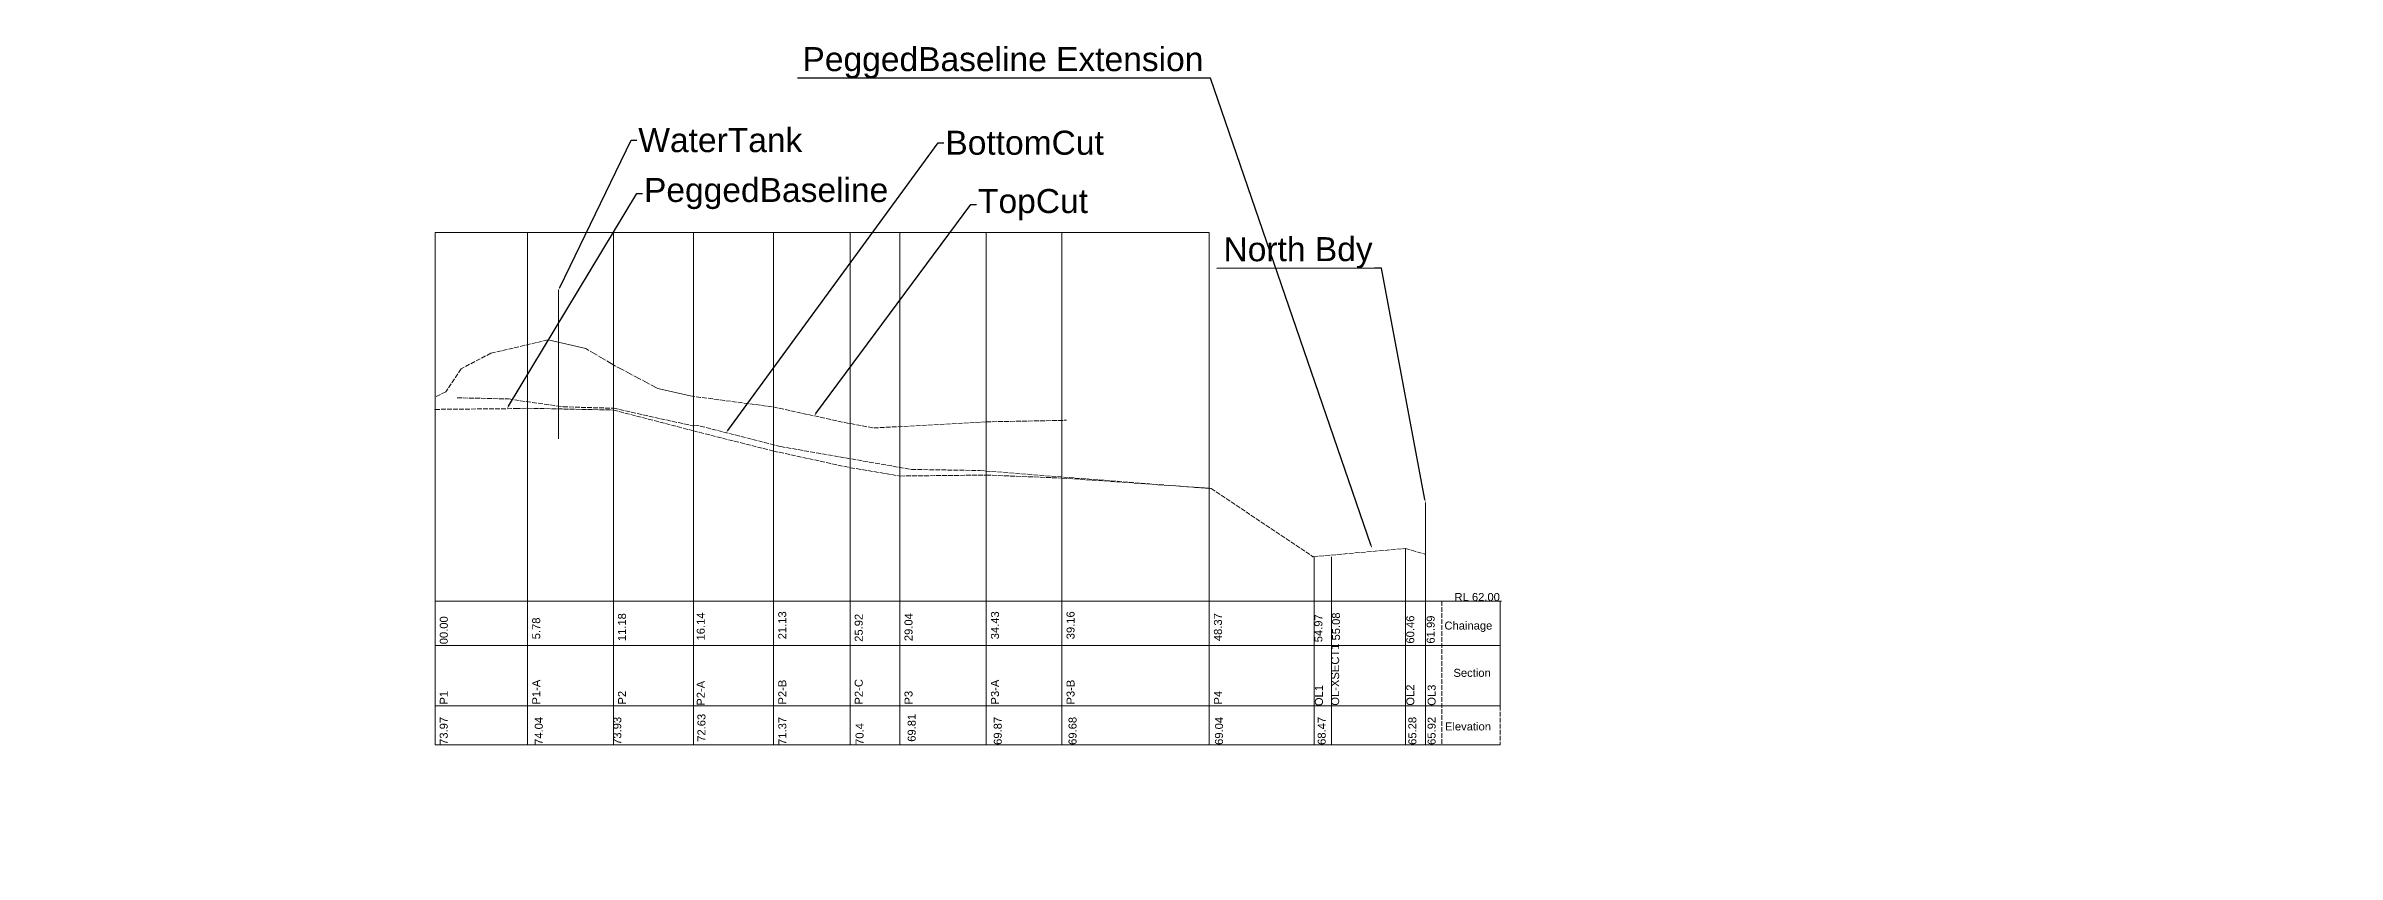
# Model space of a CAD drawing. Header units: millimetres. Extents: x -20594 to 247192, y 0 to 159211.
# Drawn here: x 104029 to 247192, y 108725 to 159211 of the extents above; entities that cross this region are included whole.
import ezdxf
from ezdxf import colors
from ezdxf.entities.mleader import LeaderData, LeaderLine
from ezdxf.math import Vec2, Vec3

# ---------------------------------------------------------------- set-up
doc = ezdxf.new("R2010")
doc.units = ezdxf.units.MM
doc.header["$PDMODE"] = 35
doc.header["$PDSIZE"] = 10
doc.linetypes.add('ACAD_ISO02W100', pattern=[15, 12, -3])
doc.linetypes.add('DASHED2', pattern=[0.3, 0.25, -0.05])
doc.layers.add('VIEWPORTS', color=7, linetype='Continuous')
doc.styles.add('MtXpl_arial_ttf_shx', font='arial.ttf.shx')
doc.styles.get("Standard").update_dxf_attribs({"font": 'arial.ttf'})

msp = doc.modelspace()

# ---------------------------------------------------------------- linework, layer by layer
at = {"color": 7, "linetype": 'Continuous', "lineweight": 0}
for p, q in [((128350.579, 147549.109), (128352.634, 115549.673)), ((128350.579, 147549.109), (176723.57, 147549.109)), ((134127.423, 147549.109), (134127.465, 115549.772)), ((139489.15, 147549.109), (139489.15, 115549.864)), ((144494.346, 147549.109), (144494.346, 115549.95)), ((149484.163, 147549.109), (149500.06, 115550.036)), ((154279.965, 147549.109), (154279.965, 115550.118)), ((157390.436, 147549.109), (157390.436, 115550.171)), ((162791.151, 147549.109), (162791.151, 115550.264)), ((167514.364, 147549.109), (167514.456, 115550.345)), ((137770.811, 140305.018), (135412.702, 140845.088)), ((144289.365, 137344.63), (142274.4, 137804.691)), ((128352.006, 124534.529), (194972.882, 124534.529)), ((128352.212, 121761.436), (194900.133, 121766.058))]:
    msp.add_line(p, q, dxfattribs=at)
at = {"lineweight": 0, "ltscale": 800}
for p, q in [((176723.57, 147549.109), (176723.57, 131573.876)), ((176723.57, 131573.876), (176723.845, 115550.503)), ((190223.57, 127454.529), (190223.57, 130691.754)), ((188977.57, 127814.529), (188977.781, 115550.714)), ((190223.57, 127454.529), (190223.774, 115550.735)), ((183278.809, 127304.529), (183278.809, 115550.616)), ((184355.709, 126173.732), (184355.892, 115550.634)), ((184355.85, 115550.634), (184355.85, 127304.529))]:
    msp.add_line(p, q, dxfattribs=at)
at = {"color": 7, "linetype": 'DASHED2', "lineweight": 0, "ltscale": 2000}
for p, q in [((139509.038, 139274.883), (137770.811, 140305.018)), ((142274.4, 137804.691), (139509.038, 139274.883))]:
    msp.add_line(p, q, dxfattribs=at)
at = {"linetype": 'ACAD_ISO02W100', "lineweight": 0, "ltscale": 1250}
msp.add_line((194900.133, 124534.529), (194900.133, 117997.265), dxfattribs=at)
at = {"color": 7, "linetype": 'Continuous', "lineweight": 0, "ltscale": 1000}
for p, q in [((128352.507, 117996.327), (194900.133, 117997.47)), ((128352.507, 115549.673), (194900.133, 115550.816))]:
    msp.add_line(p, q, dxfattribs=at)
at = {"color": 7, "linetype": 'ACAD_ISO02W100', "lineweight": 0, "ltscale": 25}
for points in [[(135412.702, 140845.088), (131840.035, 140014.98), (129970.79, 139044.853), (129020.666, 137594.663), (128350.579, 137281.622)], [(128350.579, 136504.521), (133376.366, 136554.527), (134127.423, 136574.53), (139489.15, 136464.515), (144494.346, 135164.345), (149484.163, 133904.18), (154279.965, 132864.044), (157390.436, 132343.976), (162791.151, 132403.984), (167514.364, 132213.959), (176723.57, 131573.876)], [(129731.579, 137231.348), (132931.178, 137154.606), (136348.625, 136664.541)], [(136348.625, 136664.541), (139508.912, 136574.53), (144458.232, 135474.386)], [(144289.365, 137344.63), (149484.163, 136654.54), (153934.739, 135684.413), (155759.613, 135344.369), (162791.083, 135724.419), (167794.222, 135824.432)], [(149933.799, 134184.217), (144751.302, 135504.39), (144458.707, 135470.308)], [(149933.799, 134184.217), (158113.974, 132754.03), (162369.058, 132685.574), (176832.61, 131553.873)], [(194900.133, 117996.327), (194900.133, 115549.673)]]:
    msp.add_lwpolyline(points, dxfattribs=at)
at = {"color": 6, "linetype": 'ACAD_ISO02W100', "lineweight": 0, "ltscale": 25}
msp.add_lwpolyline([(176832.61, 131553.873), (183200.57, 127304.529), (188977.57, 127814.529), (190223.57, 127454.529)], dxfattribs=at)
at = {"linetype": 'ACAD_ISO02W100', "lineweight": 0, "ltscale": 25}
msp.add_lwpolyline([(191246.832, 124534.529), (191246.986, 115550.753)], dxfattribs=at)
at = {"linetype": 'ACAD_ISO02W100', "lineweight": 0, "ltscale": 1250}
msp.add_point((128351.444, 136504.529), dxfattribs=at)
msp.add_point((128351.444, 136504.529), dxfattribs=at)
at = {"linetype": 'ACAD_ISO02W100', "lineweight": 0, "ltscale": 800}
for p in [(176723.57, 131562.405), (176723.57, 131562.405), (188977.57, 127814.529), (190223.57, 127454.529), (183200.57, 127304.529)]:
    msp.add_point(p, dxfattribs=at)
at = {"lineweight": 0, "ltscale": 800}
msp.add_point((176723.57, 131554.529), dxfattribs=at)
at = {"layer": 'VIEWPORTS', "color": 7, "linetype": 'ACAD_ISO02W100', "lineweight": 0}
msp.add_line((136062.858, 143963.97), (136062.858, 134658.542), dxfattribs=at)

# ---------------------------------------------------------------- texts
at = {"linetype": 'ACAD_ISO02W100', "lineweight": 0}
for s, p in [('RL 62.00', (192043.721, 124534.529)), ('Chainage', (191415.079, 122751.494)), ('Section', (191976.6, 119800.385)), ('Elevation', (191447.554, 116452.732))]:
    msp.add_text(s, height=500, dxfattribs=at).set_placement(p)
for s, p in [('P1               00.00', (129142.474, 118070.099)), ('P1-A             5.78', (134916.699, 118070.099)), ('P2                11.18', (140278.426, 118070.099)), ('P2-A             16.14', (145198.146, 117996.608)), ('P2-B             21.13', (150290.035, 118070.099)), ('P2-C            25.92', (155069.241, 118070.099)), ('P3                29.04', (158179.712, 118070.099)), ('P3-A             34.43', (163580.428, 118070.099)), ('P3-B             39.16', (168303.64, 118070.099)), ('P4                48.37', (177512.846, 118070.099)), ('                     54.97', (183789.109, 117882.879)), ('                     55.08', (184888.463, 117997.298)), ('                    60.46', (189530.807, 117997.359)), ('                    61.99', (190804.975, 117997.399)), ('OL-XSECT1', (184833.985, 117997.289)), ('OL1', (183820.419, 117970.623)), ('OL2', (189532.286, 117997.367)), ('OL3', (190863.269, 117992.585)), (' 72.63', (145240.68, 115549.959)), (' 69.81', (158377.539, 115550.18)), ('73.97', (129139.816, 115549.678)), ('74.04', (135076.482, 115549.78)), ('73.93', (139982.329, 115549.864)), ('71.37', (150296.354, 115550.041)), ('70.4', (155120.77, 115550.124)), ('69.87', (163754.43, 115550.272)), ('69.68', (168428.421, 115550.352)), ('69.04', (177577.578, 115550.51)), ('68.47', (183994.574, 115550.62)), ('65.28', (189660.244, 115550.717)), ('65.92', (190862.64, 115550.738))]:
    msp.add_text(s, height=500, rotation=90, dxfattribs=at).set_placement(p)

# ---------------------------------------------------------------- leaders
at = {"color": 7, "linetype": 'Continuous', "lineweight": 0, "ltscale": 1000}
ml = msp.add_multileader_mtext('Standard', dxfattribs=at)
ml.set_content('PeggedBaseline Extension', color=7, style='MtXpl_arial_ttf_shx')
ml.set_leader_properties()
ml.build(insert=Vec2(0, 0))
ml.multileader.update_dxf_attribs({"text_right_attachment_type": 6, "dogleg_length": 72, "arrow_head_size": 180.024})
ctx = ml.context
ctx.base_point, ctx.char_height, ctx.arrow_head_size, ctx.landing_gap_size, ctx.plane_origin = Vec3(151360.722, 158163.867), 1500.19619, 180.024, 90.012, Vec3(153158.825, 119265.005)
ctx.right_attachment, ctx.text_align_type = 6, 2
notes = []
notes.append((ctx, [(0, (1, 1, 0), (176802.412, 157196.312), (-1, 0), 360.047, [(0, [(186904.097, 127814.494)], 0, [])])]))
ctx.mtext.insert, ctx.mtext.alignment, ctx.mtext.flow_direction = Vec3(176352.353, 159131.422), 3, 5
ml = msp.add_multileader_mtext('Standard', dxfattribs=at)
ml.set_content('WaterTank', color=7, style='MtXpl_arial_ttf_shx')
ml.set_leader_properties()
ml.build(insert=Vec2(0, 0))
ml.multileader.update_dxf_attribs({"text_right_attachment_type": 6, "dogleg_length": 72, "arrow_head_size": 180.024})
ctx = ml.context
ctx.base_point, ctx.char_height, ctx.arrow_head_size, ctx.landing_gap_size, ctx.plane_origin = Vec3(140957.932, 153310.828), 1500.1962, 180.024, 90.012, Vec3(126622.885, 143528.775)
ctx.right_attachment = 6
notes.append((ctx, [(1, (1, 1, 0), (140597.885, 153310.828), (1, 0), 360.047, [(0, [(136062.858, 143963.97)], 0, [])])]))
ctx.mtext.insert, ctx.mtext.flow_direction = Vec3(141047.944, 154073.206), 5
ml = msp.add_multileader_mtext('Standard', dxfattribs=at)
ml.set_content('BottomCut', color=7, style='MtXpl_arial_ttf_shx')
ml.set_leader_properties()
ml.build(insert=Vec2(0, 0))
ml.multileader.update_dxf_attribs({"text_right_attachment_type": 6, "dogleg_length": 72, "arrow_head_size": 180.024})
ctx = ml.context
ctx.base_point, ctx.char_height, ctx.arrow_head_size, ctx.landing_gap_size, ctx.plane_origin = Vec3(160142.24, 153148.833), 1500.1962, 180.024, 90.012, Vec3(122962.852, 132760.363)
ctx.right_attachment = 6
notes.append((ctx, [(1, (1, 1, 0), (159782.193, 153148.833), (1, 0), 360.047, [(0, [(146533.691, 135050.35)], 0, [])])]))
ctx.mtext.insert, ctx.mtext.flow_direction = Vec3(160232.252, 153911.723), 5
ml = msp.add_multileader_mtext('Standard', dxfattribs=at)
ml.set_content('PeggedBaseline', color=7, style='MtXpl_arial_ttf_shx')
ml.set_leader_properties()
ml.build(insert=Vec2(0, 0))
ml.multileader.update_dxf_attribs({"text_right_attachment_type": 6, "dogleg_length": 72, "arrow_head_size": 180.024})
ctx = ml.context
ctx.base_point, ctx.char_height, ctx.arrow_head_size, ctx.landing_gap_size, ctx.plane_origin = Vec3(141312.929, 149991.874), 1500.19619, 180.024, 90.012, Vec3(126345.033, 137894.255)
ctx.right_attachment = 6
notes.append((ctx, [(1, (1, 1, 0), (140952.882, 149991.874), (1, 0), 360.047, [(0, [(132842.919, 136549.219)], 0, [])])]))
ctx.mtext.insert, ctx.mtext.flow_direction = Vec3(141402.941, 150959.429), 5
ml = msp.add_multileader_mtext('Standard', dxfattribs=at)
ml.set_content('TopCut', color=7, style='MtXpl_arial_ttf_shx')
ml.set_leader_properties()
ml.build(insert=Vec2(0, 0))
ml.multileader.update_dxf_attribs({"text_right_attachment_type": 6, "dogleg_length": 72, "arrow_head_size": 180.024})
ctx = ml.context
ctx.base_point, ctx.char_height, ctx.arrow_head_size, ctx.landing_gap_size, ctx.plane_origin = Vec3(162182.049, 149309.646), 1500.1962, 180.024, 90.012, Vec3(125194.48, 124868.392)
ctx.right_attachment = 6
notes.append((ctx, [(1, (1, 1, 0), (161822.002, 149309.646), (1, 0), 360.047, [(0, [(152036.828, 136098.116)], 0, [])])]))
ctx.mtext.insert, ctx.mtext.flow_direction = Vec3(162272.061, 150267.991), 5
ml = msp.add_multileader_mtext('Standard', dxfattribs=at)
ml.set_content('North Bdy', color=7, style='MtXpl_arial_ttf_shx')
ml.set_leader_properties()
ml.build(insert=Vec2(0, 0))
ml.multileader.update_dxf_attribs({"text_right_attachment_type": 6, "dogleg_length": 360.047, "arrow_head_size": 180.024})
ctx = ml.context
ctx.base_point, ctx.char_height, ctx.arrow_head_size, ctx.landing_gap_size, ctx.plane_origin, ctx.plane_x_axis, ctx.plane_y_axis = Vec3(177520.33, 146284.205, -78920.321), 1500.1962, 180.024, 90.012, Vec3(164671.275, 134564.845, -78920.321), Vec3(0.9999989873, 0.0014231584), Vec3(-0.0014231584, 0.9999989873)
ctx.right_attachment = 6
notes.append((ctx, [(1, (1, 1, 0), (187477.922, 145327.751, -78920.321), (-0.9999989873, -0.0014231584), 432.206, [(0, [(190223.57, 130691.754, -78920.321)], 0, [])])]))
ctx.mtext.insert, ctx.mtext.text_direction, ctx.mtext.rotation, ctx.mtext.flow_direction = Vec3(177608.961, 147254.957, -78920.321), Vec3(0.9999989873, 0.0014231584), 0.0014231589, 5
for ctx, leaders in notes:
    for number, flags, end, landing, length, lines in leaders:
        leader = LeaderData()
        leader.index, (leader.has_last_leader_line, leader.has_dogleg_vector, leader.attachment_direction) = number, flags
        leader.last_leader_point, leader.dogleg_vector, leader.dogleg_length = Vec3(end), Vec3(landing), length
        for number, points, colour, breaks in lines:
            line = LeaderLine()
            line.index, line.vertices, line.color, line.breaks = number, Vec3.list(points), colors.encode_raw_color(colour), breaks
            leader.lines.append(line)
        ctx.leaders.append(leader)

doc.saveas('drawing.dxf')
